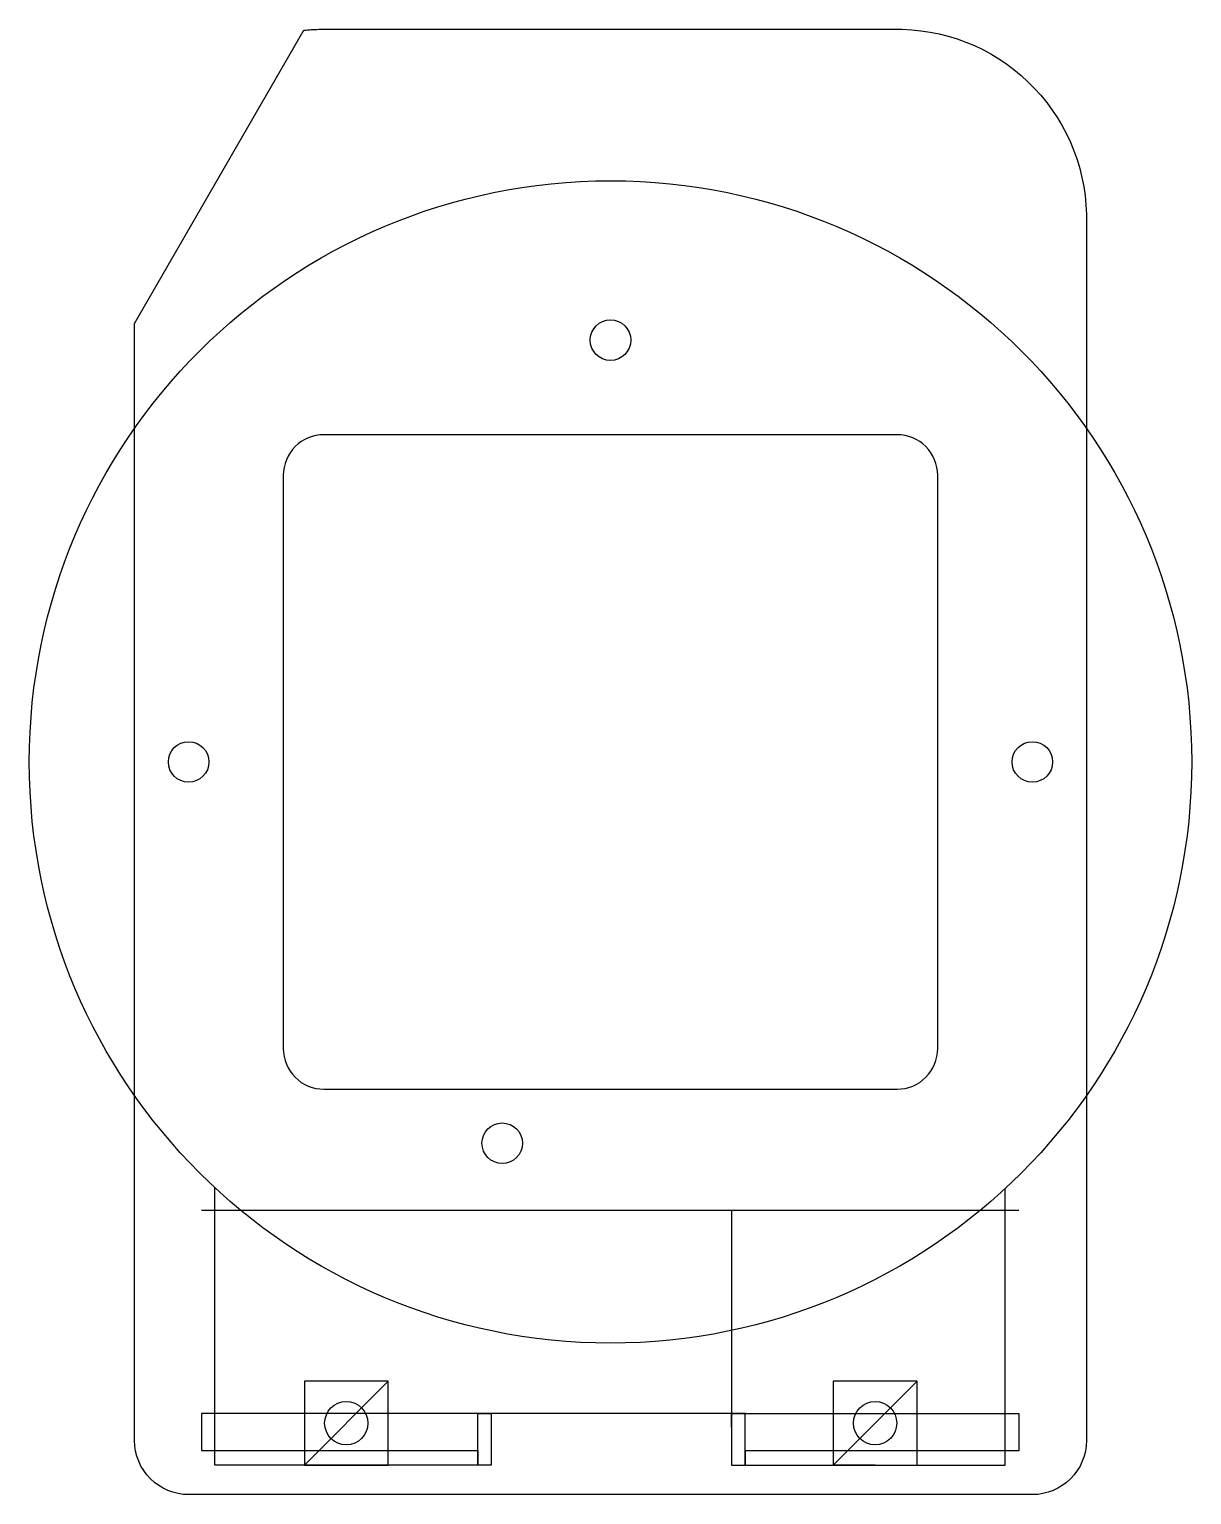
# Model space of a CAD drawing. Header units: millimetres. Extents: x -43 to 43, y -54 to 54.
import ezdxf

# ---------------------------------------------------------------- set-up
doc = ezdxf.new("R2010")
doc.units = ezdxf.units.MM
doc.layers.get('0').update_dxf_attribs({"linetype": 'CONTINUOUS'})

msp = doc.modelspace()

# ---------------------------------------------------------------- linework, layer by layer
for p, q in [((-29.27, -33.17), (-29.27, -31.5)), ((29.21, -33.19), (29.21, -31.56)), ((-30.27, -33.17), (-29.27, -33.17)), ((-29.27, -48.21), (-29.27, -33.17)), ((-29.27, -33.17), (8.95, -33.17)), ((8.95, -33.17), (8.95, -48.21)), ((29.21, -33.19), (8.95, -33.19)), ((8.95, -33.19), (8.95, -48.21)), ((30.21, -33.19), (29.21, -33.19)), ((29.21, -48.21), (29.21, -33.19)), ((-16.45, -45.82), (-22.65, -45.82)), ((-22.65, -45.82), (-22.65, -52.02)), ((-22.65, -52.02), (-16.45, -45.82)), ((-16.45, -52.02), (-16.45, -45.82)), ((22.68, -45.82), (16.48, -45.82)), ((16.48, -45.82), (16.48, -52.02)), ((22.68, -45.82), (16.48, -52.02)), ((22.68, -52.02), (22.68, -45.82)), ((-29.27, -48.21), (-30.27, -48.21)), ((-30.27, -48.21), (-30.27, -50.95)), ((8.95, -48.21), (-29.27, -48.21)), ((-29.27, -50.95), (-29.27, -48.21)), ((-9.82, -52.02), (-9.82, -48.21)), ((-9.82, -48.21), (-8.82, -48.21)), ((-8.82, -48.21), (-8.82, -52.02)), ((8.95, -49.21), (8.95, -48.21)), ((8.95, -48.21), (29.21, -48.21)), ((9.96, -48.21), (8.96, -48.21)), ((8.96, -48.21), (8.96, -52.02)), ((9.96, -52.02), (9.96, -48.21)), ((29.21, -48.21), (30.21, -48.21)), ((29.21, -50.97), (29.21, -48.21)), ((30.21, -48.21), (30.21, -50.97)), ((-30.27, -50.95), (-29.27, -50.95)), ((-29.27, -50.95), (-9.82, -50.95)), ((-29.27, -52.02), (-29.27, -50.95)), ((-9.82, -50.95), (-9.82, -52.02)), ((-9.82, -52.02), (-29.27, -52.02)), ((-19.55, -52.02), (-22.65, -52.02)), ((-22.65, -52.02), (-16.45, -52.02)), ((-8.82, -52.02), (-9.82, -52.02)), ((8.96, -52.02), (9.96, -52.02)), ((29.21, -50.97), (9.96, -50.97)), ((9.96, -50.97), (9.96, -52.02)), ((9.96, -52.02), (29.21, -52.02)), ((19.58, -52.02), (16.48, -52.02)), ((16.48, -52.02), (22.68, -52.02)), ((30.21, -50.97), (29.21, -50.97)), ((29.21, -52.02), (29.21, -50.97))]:
    msp.add_line(p, q)
for points in [[(-35.21, -50.21), (-35.21, 5.11), (-35.21, 32.43), (-22.68, 54.14, -0.019412), (-21.59, 54.21), (21.59, 54.21, -0.414214), (35.21, 39.83), (35.21, 5.11), (35.21, -50.21, -0.414214), (31.21, -54.21), (-31.21, -54.21, -0.414214)], [(24.21, -21.21), (24.21, 21.21, 0.414214), (21.21, 24.21), (-21.21, 24.21, 0.414214), (-24.21, 21.21), (-24.21, -21.21, 0.414214), (-21.21, -24.21), (21.21, -24.21, 0.414214)]]:
    msp.add_lwpolyline(points, format="xyb", close=True)
for centre, radius in [((0, 0), 43), ((0, 31.21), 1.5), ((-31.21, 0), 1.5), ((31.21, 0), 1.5), ((-8.01, -28.21), 1.5), ((-19.55, -48.92), 1.6), ((19.58, -48.92), 1.6)]:
    msp.add_circle(centre, radius)

doc.saveas('drawing.dxf')
